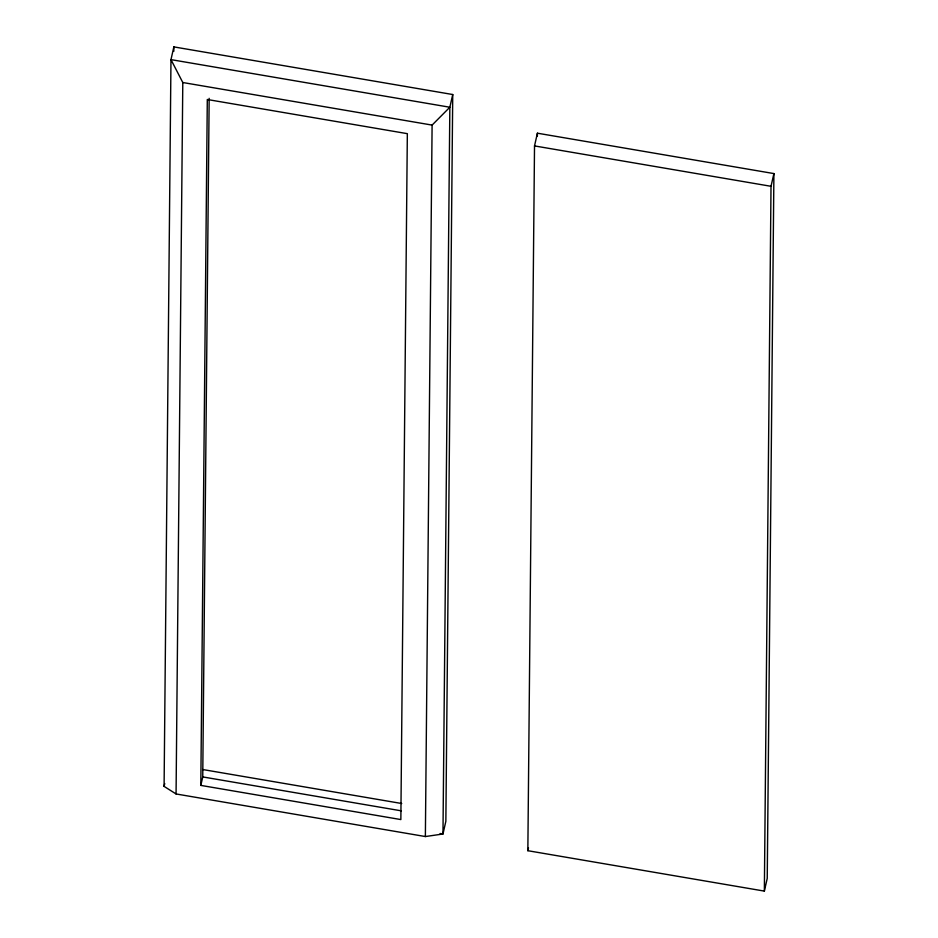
<?xml version="1.0" encoding="UTF-8"?>
<svg xmlns="http://www.w3.org/2000/svg" width="938" height="938" viewBox="0 0 938 938"><rect width="100%" height="100%" fill="white"/><g stroke="black" fill="none" stroke-linecap="round" stroke-linejoin="round"><path stroke-width="1.41" d="M164.091 786.384L170.974 59.622L173.858 46.9L452.737 94.527L445.855 821.289L442.971 833.999L425.371 836.544L176.063 793.958L164.091 786.384L164.736 783.558M173.823 51.297L173.858 46.9M176.063 793.958L182.793 82.521L170.974 59.622L449.841 107.237L442.971 833.999L440.098 833.519M200.814 785.399L207.298 99.498L407.338 133.665L400.854 819.566L200.814 785.399L202.749 776.922L209.162 98.326M425.371 836.544L432.101 125.094L449.841 107.237L452.737 94.527M527.848 850.707L534.519 145.918L537.404 133.196L773.909 173.577L767.237 878.378L764.353 891.1L527.848 850.707L528.493 847.882M537.38 136.127L537.404 133.196M764.353 891.1L771.013 186.299L773.909 173.577M182.793 82.521L432.101 125.094M534.519 145.918L771.013 186.299M202.655 769.523L401.722 803.514M202.749 776.922L401.347 810.842"/></g></svg>
